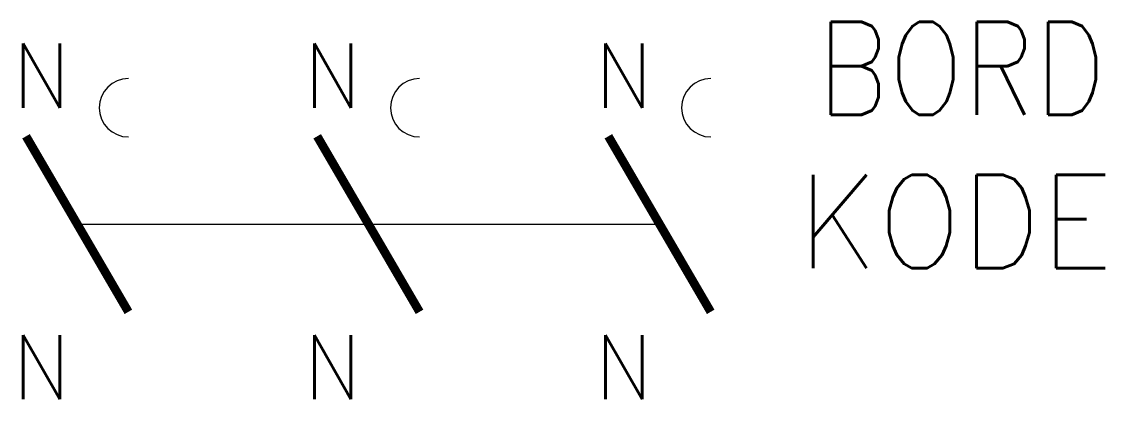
# Model space of a CAD drawing. Extents: x 281.3 to 318.6, y 168 to 181.
import ezdxf
from ezdxf.enums import TextEntityAlignment as Align

# ---------------------------------------------------------------- set-up
doc = ezdxf.new("R2010")
doc.units = 0
doc.header["$LTSCALE"] = 6
doc.linetypes.add('DASHED', pattern=[0])
doc.linetypes.add('HIDDEN', pattern=[0])
for name, color, linetype in [('1', 7, 'CONTINUOUS'), ('10', 1, 'DASHED'), ('11', 3, 'DASHED'), ('12', 2, 'DASHED')]:
    doc.layers.add(name, color=color, linetype=linetype)
doc.styles.get("Standard").update_dxf_attribs({"font": 'simplex', "width": 0.85})

msp = doc.modelspace()

# ---------------------------------------------------------------- linework, layer by layer
at = {"layer": '1', "color": 0, "linetype": 'HIDDEN'}
msp.add_line((303.268, 174), (283.268, 174), dxfattribs=at)
at = {"layer": '1', "color": 0, "const_width": 0.3}
for points in [[(285, 171), (281.485, 177.022)], [(295, 171), (291.485, 177.022)], [(305, 171), (301.485, 177.022)]]:
    msp.add_lwpolyline(points, dxfattribs=at)
at = {"layer": '1', "color": 0}
for centre in [(285, 178), (295, 178), (305, 178)]:
    msp.add_arc(centre, 1, 90, 270, dxfattribs=at)

# ---------------------------------------------------------------- texts
at = {"layer": '10', "color": 0, "width": 0.95}
for p in [(283, 178), (293, 178), (303, 178), (283, 168), (293, 168), (303, 168)]:
    msp.add_attdef('N', text='', height=2.2, dxfattribs=at).set_placement(p, align=Align.RIGHT)
at = {"layer": '11', "color": 0, "width": 0.85}
msp.add_attdef('BORD', (308.665, 177.753), '', height=3.2, dxfattribs=at)
at = {"layer": '12', "color": 0, "width": 0.95}
msp.add_attdef('KODE', (308, 172.5), '-K', height=3.2, dxfattribs=at)

doc.saveas('drawing.dxf')
